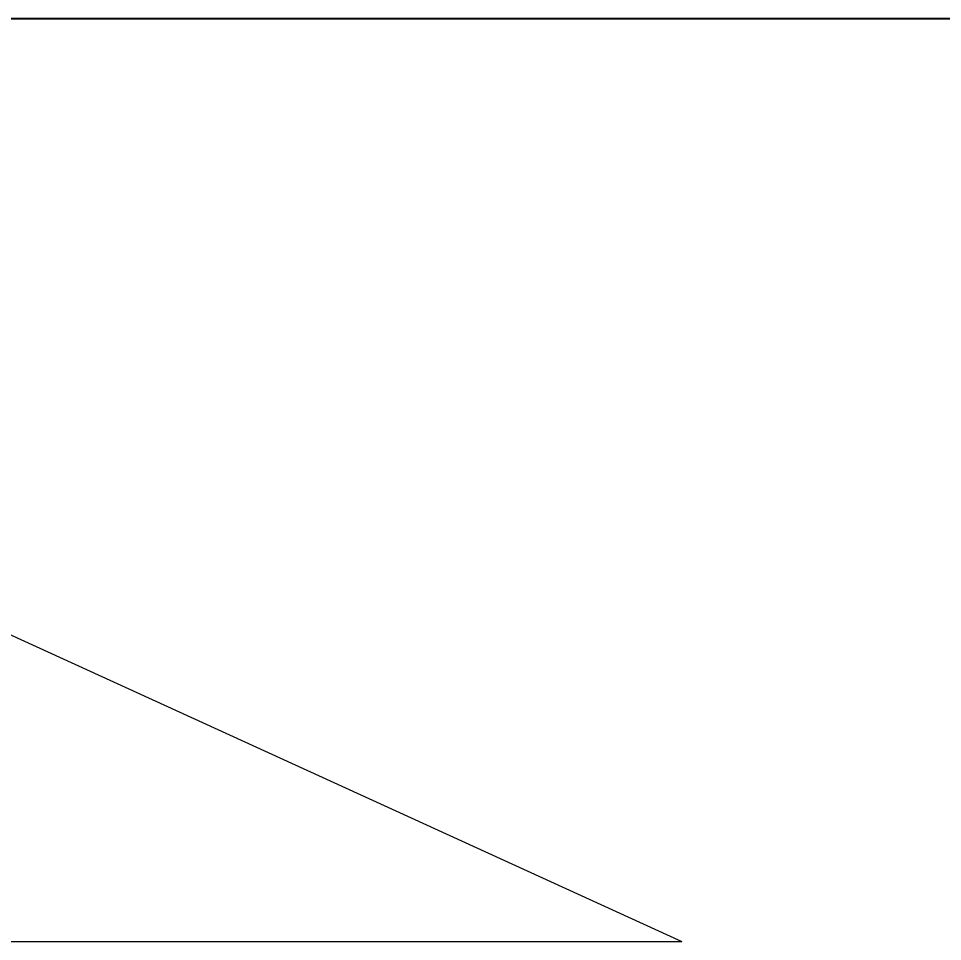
# Model space of a CAD drawing. Header units: millimetres. Extents: x 311 to 4068, y 1050 to 3803.
# Drawn here: x 861.1 to 1005, y 3568.4 to 3712.1 of the extents above; entities that cross this region are included whole.
import ezdxf

# ---------------------------------------------------------------- set-up
doc = ezdxf.new("R2010")
doc.units = ezdxf.units.MM
doc.layers.add('ZANO_R', color=7, linetype='Continuous', lineweight=0)
doc.layers.add('ZANO_W', color=1, linetype='Continuous', lineweight=0)
doc.styles.get("Standard").update_dxf_attribs({"font": 'ARIALUNI.TTF'})
doc.dimstyles.new('pl i ang', dxfattribs={"dimtxt": 50, "dimasz": 50, "dimexe": 1.25, "dimexo": 0.625, "dimgap": 10, "dimtad": 1, "dimtoh": 1, "dimtxsty": 'Standard', "dimcen": 2.5, "dimclrd": 1, "dimclre": 1, "dimclrt": 1, "dimadec": 0, "dimazin": 0, "dimtfac": 1, "dimtmove": 0, "dimatfit": 3, "dimfxl": 1, "dimarcsym": 1})

# ---------------------------------------------------------------- blocks, each defined once
blk = doc.blocks.new('*D409')
at = {"layer": 'ZANO_W', "color": 1, "lineweight": -2}
for p, q in [((748.74, 3712.07), (1183.47, 3712.07)), ((1173.47, 3672.07), (1173.47, 2589.42)), ((1034.37, 2549.42), (1183.47, 2549.42))]:
    blk.add_line(p, q, dxfattribs=at)
at = {"layer": 'ZANO_W', "color": 1}
for points in [[(1180.14, 3672.07), (1166.81, 3672.07), (1173.47, 3712.07)], [(1166.81, 2589.42), (1180.14, 2589.42), (1173.47, 2549.42)]]:
    blk.add_solid(points, dxfattribs=at)
at = {"layer": 'ZANO_W', "color": 1, "insert": (1143.04, 3130.74), "char_height": 40, "attachment_point": 5, "rotation": 90}
blk.add_mtext('1163', dxfattribs=at)

msp = doc.modelspace()

# ---------------------------------------------------------------- linework, layer by layer
at = {"layer": 'ZANO_R'}
for p, q in [((745.37, 3668.41), (964.36, 3568.41)), ((513.12, 3568.41), (964.37, 3568.41))]:
    msp.add_line(p, q, dxfattribs=at)

# ---------------------------------------------------------------- dimensions: what is measured, and where the dimension line sits
at = {"layer": 'ZANO_W'}
dim = msp.add_linear_dim(base=(1173.47, 2549.42), p1=(738.74, 3712.07), p2=(1024.37, 2549.42), angle=90, dimstyle='pl i ang', override={"dimtxt": 40, "dimasz": 40, "dimexe": 10, "dimexo": 10, "dimtoh": 0, "dimdec": 0, "dimtdec": 0, "dimtmove": 1}, dxfattribs=at)
dim.commit()
dim.dimension.update_dxf_attribs({"geometry": '*D409', "text_midpoint": (1143.04, 3130.74)})

doc.saveas('drawing.dxf')
